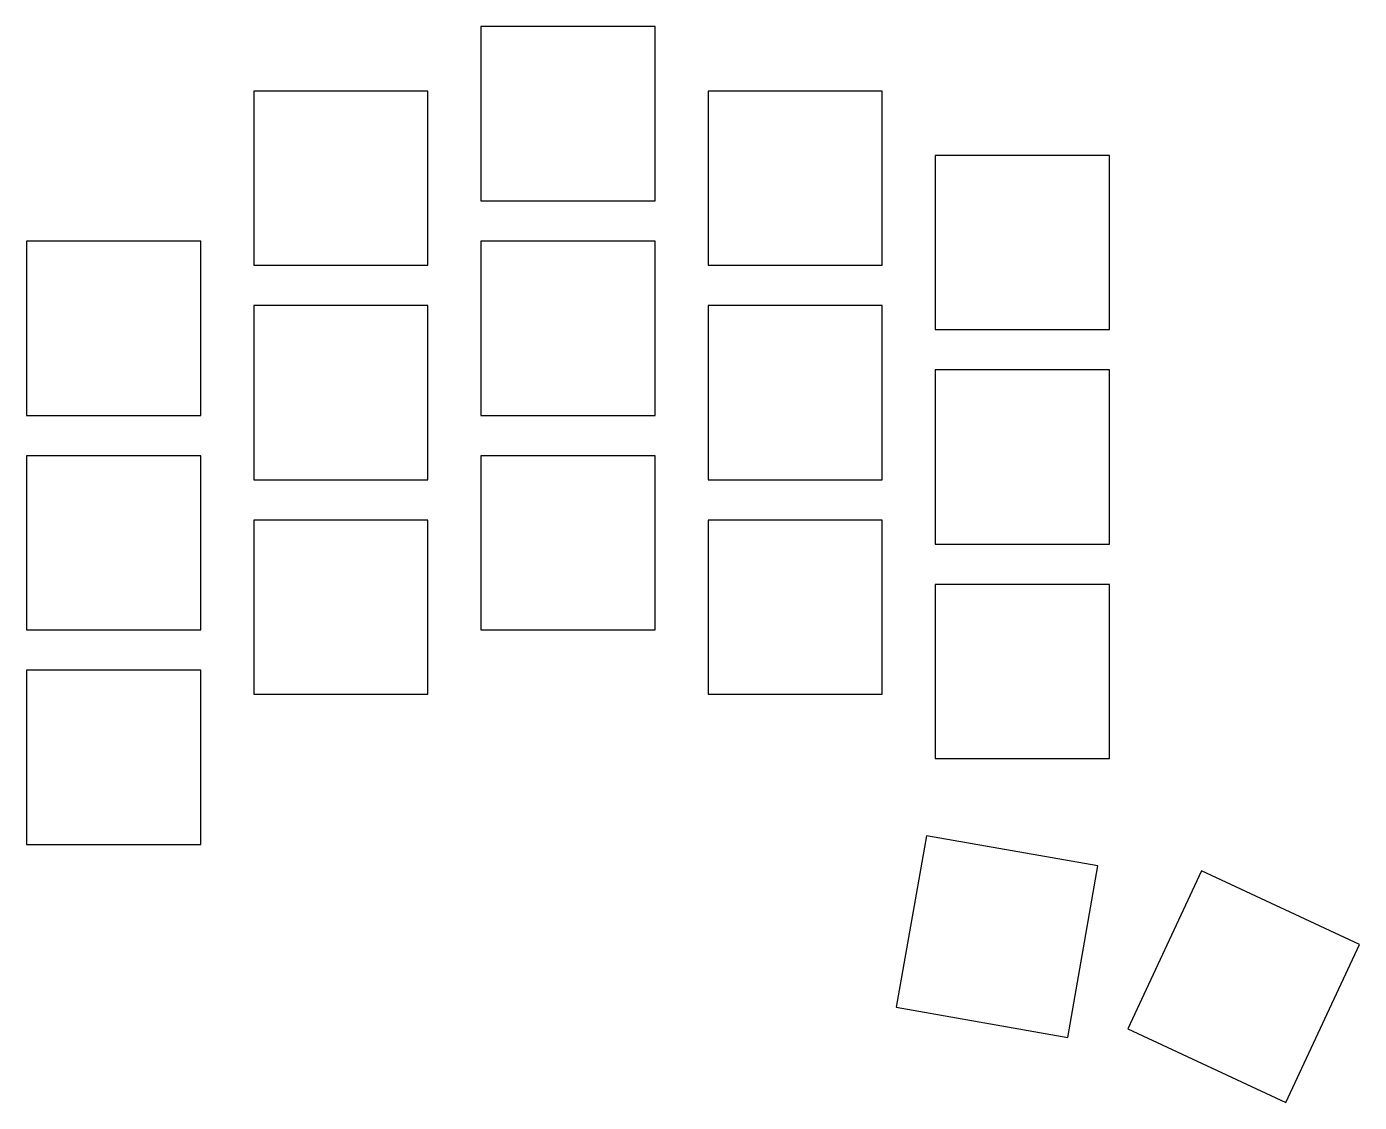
# Model space of a CAD drawing. Header units: millimetres. Extents: x -7 to 99, y -27 to 58.
import ezdxf

# ---------------------------------------------------------------- set-up
doc = ezdxf.new("R2010")
doc.units = ezdxf.units.MM

msp = doc.modelspace()

# ---------------------------------------------------------------- linework, layer by layer
for p, q in [((42.9, 57.9), (29.1, 57.9)), ((29.1, 57.9), (29.1, 44.1)), ((42.9, 44.1), (42.9, 57.9)), ((24.9, 52.8), (11.1, 52.8)), ((11.1, 52.8), (11.1, 39)), ((24.9, 39), (24.9, 52.8)), ((60.9, 52.8), (47.1, 52.8)), ((47.1, 52.8), (47.1, 39)), ((60.9, 39), (60.9, 52.8)), ((78.9, 47.7), (65.1, 47.7)), ((65.1, 47.7), (65.1, 33.9)), ((78.9, 33.9), (78.9, 47.7)), ((29.1, 44.1), (42.9, 44.1)), ((6.9, 40.9), (-6.9, 40.9)), ((-6.9, 40.9), (-6.9, 27.1)), ((6.9, 27.1), (6.9, 40.9)), ((42.9, 40.9), (29.1, 40.9)), ((29.1, 40.9), (29.1, 27.1)), ((42.9, 27.1), (42.9, 40.9)), ((11.1, 39), (24.9, 39)), ((47.1, 39), (60.9, 39)), ((24.9, 35.8), (11.1, 35.8)), ((11.1, 35.8), (11.1, 22)), ((24.9, 22), (24.9, 35.8)), ((60.9, 35.8), (47.1, 35.8)), ((47.1, 35.8), (47.1, 22)), ((60.9, 22), (60.9, 35.8)), ((65.1, 33.9), (78.9, 33.9)), ((78.9, 30.7), (65.1, 30.7)), ((65.1, 30.7), (65.1, 16.9)), ((78.9, 16.9), (78.9, 30.7)), ((-6.9, 27.1), (6.9, 27.1)), ((29.1, 27.1), (42.9, 27.1)), ((6.9, 23.9), (-6.9, 23.9)), ((-6.9, 23.9), (-6.9, 10.1)), ((6.9, 10.1), (6.9, 23.9)), ((42.9, 23.9), (29.1, 23.9)), ((29.1, 23.9), (29.1, 10.1)), ((42.9, 10.1), (42.9, 23.9)), ((11.1, 22), (24.9, 22)), ((47.1, 22), (60.9, 22)), ((24.9, 18.8), (11.1, 18.8)), ((11.1, 18.8), (11.1, 5)), ((24.9, 5), (24.9, 18.8)), ((60.9, 18.8), (47.1, 18.8)), ((47.1, 18.8), (47.1, 5)), ((60.9, 5), (60.9, 18.8)), ((65.1, 16.9), (78.9, 16.9)), ((78.9, 13.7), (65.1, 13.7)), ((65.1, 13.7), (65.1, -0.1)), ((78.9, -0.1), (78.9, 13.7)), ((-6.9, 10.1), (6.9, 10.1)), ((29.1, 10.1), (42.9, 10.1)), ((6.9, 6.9), (-6.9, 6.9)), ((-6.9, 6.9), (-6.9, -6.9)), ((6.9, -6.9), (6.9, 6.9)), ((11.1, 5), (24.9, 5)), ((47.1, 5), (60.9, 5)), ((65.1, -0.1), (78.9, -0.1)), ((64.4, -6.21), (62.01, -19.8)), ((77.99, -8.6), (64.4, -6.21)), ((-6.9, -6.9), (6.9, -6.9)), ((75.6, -22.19), (77.99, -8.6)), ((86.2, -9), (80.37, -21.51)), ((98.71, -14.83), (86.2, -9)), ((92.88, -27.34), (98.71, -14.83)), ((62.01, -19.8), (75.6, -22.19)), ((80.37, -21.51), (92.88, -27.34))]:
    msp.add_line(p, q)

doc.saveas('drawing.dxf')
